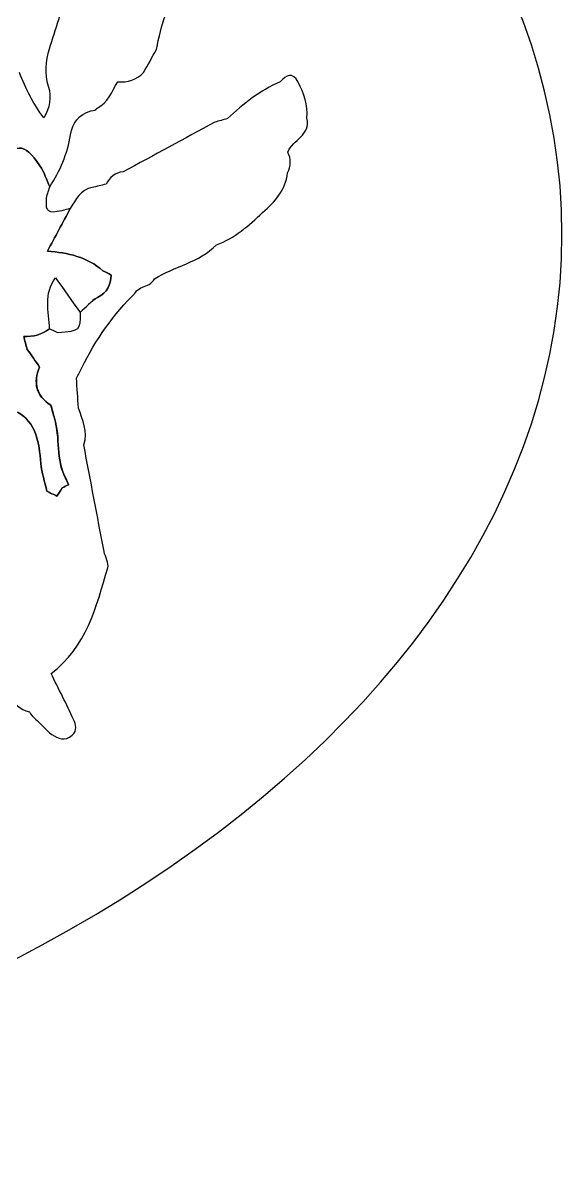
# Model space of a CAD drawing. Extents: x 13.9 to 53.9, y 84.3 to 109.3.
# Drawn here: x 46.7 to 53.87, y 84.26 to 99.57 of the extents above; entities that cross this region are included whole.
import ezdxf

# ---------------------------------------------------------------- set-up
doc = ezdxf.new("R2010")
doc.units = 0
doc.layers.add('Layer_1', color=7, linetype='CONTINUOUS')

msp = doc.modelspace()

# ---------------------------------------------------------------- linework, layer by layer
at = {"layer": 'Layer_1', "color": 5}
for points in [[(47.960308, 98.792672), (47.961155, 98.790132)], [(47.461241, 95.722501), (47.461241, 95.721372)]]:
    msp.add_lwpolyline(points, dxfattribs=at)
at = {"layer": 'Layer_1', "color": 1}
for points in [[(53.866491, 96.762151), (53.866491, 103.665659), (44.916254, 109.261508), (33.875015, 109.261508)], [(33.875015, 84.26169), (44.916254, 84.26169), (53.866491, 89.858642), (53.866491, 96.762151)]]:
    msp.add_open_spline(points, degree=3, dxfattribs=at)
at = {"layer": 'Layer_1', "color": 5}
for points in [[(47.297227, 100.0015), (47.213972, 99.74362), (47.131069, 99.485739), (47.048519, 99.227506)], [(48.476563, 99.220874), (48.536535, 99.545429), (48.62861, 99.848465), (48.82546, 100.128571)], [(47.048519, 99.227506), (46.99666, 99.06417), (46.983255, 98.897306), (47.03723, 98.733264)], [(48.304055, 98.915368), (48.361558, 99.016615), (48.419413, 99.118921), (48.476563, 99.220874)], [(47.961155, 98.790132), (48.093447, 98.78096), (48.210216, 98.81731), (48.304055, 98.915368)], [(50.359522, 98.787166), (50.286144, 98.927571), (50.20183, 98.880652), (50.120691, 98.791032)], [(46.978316, 98.313459), (46.834735, 98.494786), (46.740897, 98.699398), (46.653408, 98.913534)], [(47.688317, 98.439541), (47.829075, 98.510803), (47.885167, 98.660733), (47.960308, 98.792672)], [(50.120691, 98.791032), (49.852933, 98.676027), (49.631036, 98.497521), (49.420074, 98.302082)], [(50.476644, 98.308446), (50.494283, 98.482013), (50.437486, 98.637941), (50.359522, 98.787166)], [(47.03723, 98.733264), (47.086972, 98.580511), (47.053119, 98.445398), (46.978316, 98.313459)], [(47.332914, 98.08754), (47.355859, 98.240645), (47.446156, 98.356356), (47.602789, 98.403981)], [(47.602789, 98.403981), (47.603354, 98.403981), (47.603354, 98.404264), (47.6042, 98.404264)], [(47.603636, 98.403135), (47.605611, 98.403981), (47.606797, 98.405393), (47.608942, 98.405675)], [(47.6042, 98.404264), (47.603636, 98.403981), (47.603636, 98.403417), (47.603636, 98.403135)], [(47.608942, 98.405675), (47.646336, 98.407086), (47.670325, 98.420125), (47.688317, 98.439541)], [(49.420074, 98.302082), (49.364336, 98.28656), (49.307891, 98.270332), (49.251447, 98.255516)], [(50.224111, 97.857088), (50.284436, 98.020777), (50.530323, 98.080044), (50.4767, 98.308291)], [(49.250882, 98.254387), (48.845541, 98.033548), (48.438082, 97.812356), (48.032741, 97.59187)], [(49.251447, 98.255516), (49.251447, 98.255233), (49.251164, 98.254951), (49.250882, 98.254387)], [(46.326439, 97.641981), (46.612895, 97.987704), (46.707086, 97.995818), (46.92722, 97.675143)], [(47.056689, 97.392568), (47.193214, 97.605645), (47.294109, 97.831776), (47.332914, 98.08754)], [(50.217056, 97.580158), (50.270325, 97.671527), (50.26327, 97.763602), (50.224111, 97.857088)], [(46.92722, 97.675143), (46.985075, 97.591534), (47.014003, 97.487112), (47.056689, 97.392568)], [(48.032741, 97.59187), (47.921968, 97.58727), (47.85741, 97.517434), (47.805552, 97.429239)], [(49.88615, 97.050991), (50.049839, 97.194219), (50.194831, 97.348736), (50.217056, 97.580158)], [(47.621754, 97.384789), (47.462299, 97.358345), (47.403738, 97.224628), (47.330007, 97.107153)], [(47.805552, 97.429239), (47.743463, 97.41479), (47.683138, 97.399959), (47.621754, 97.384789)], [(47.330007, 97.107153), (47.230171, 96.917712), (47.127866, 96.728623), (47.026971, 96.538828)], [(49.271964, 96.622719), (49.516439, 96.709502), (49.701648, 96.879894), (49.88615, 97.050991)], [(48.450698, 96.169399), (48.715986, 96.336616), (49.045128, 96.387063), (49.271964, 96.622719)], [(47.026971, 96.538828), (47.297199, 96.517662), (47.553668, 96.460864), (47.764982, 96.277773)], [(47.872932, 96.220623), (47.868699, 96.088684), (47.822132, 95.988495), (47.693721, 95.921467)], [(47.764982, 96.277773), (47.802024, 96.259767), (47.837654, 96.240026), (47.872932, 96.220623)], [(48.379084, 96.093905), (48.4066, 96.116144), (48.430236, 96.140824), (48.450698, 96.169399)], [(48.148014, 95.936566), (48.17412, 95.957027), (48.195639, 95.981016), (48.210809, 96.009238)], [(48.210809, 96.009238), (48.260198, 96.050866), (48.319464, 96.075561), (48.379084, 96.093905)], [(47.44775, 94.916333), (47.630136, 95.293452), (47.853445, 95.639527), (48.148014, 95.936566)], [(47.693721, 95.921467), (47.605174, 95.874901), (47.537441, 95.790234), (47.461241, 95.722501)], [(47.461241, 95.721372), (47.462369, 95.480424), (47.461241, 95.479366), (47.165613, 95.452202)], [(47.054135, 95.504413), (46.952182, 95.428213), (46.838235, 95.396111), (46.710882, 95.40493)], [(46.710882, 95.40493), (46.726066, 95.347427), (46.741574, 95.290277), (46.758154, 95.231363)], [(47.165613, 95.452202), (47.128924, 95.469474), (47.091529, 95.48748), (47.054135, 95.504413)], [(46.758154, 95.231363), (46.813188, 95.154105), (46.868221, 95.075436), (46.922549, 94.997119)], [(46.922549, 94.997119), (46.836824, 94.787569), (46.873866, 94.614355), (47.072479, 94.488061)], [(47.41212, 94.849305), (47.423747, 94.871544), (47.436814, 94.893755), (47.44775, 94.916333)], [(47.438931, 94.451724), (47.429759, 94.584016), (47.420953, 94.716661), (47.41212, 94.849305)], [(47.072479, 94.488061), (47.088369, 94.430205), (47.104582, 94.372349), (47.120104, 94.314494)], [(46.939835, 93.714772), (46.915479, 94.000522), (46.872102, 94.261577), (46.629391, 94.395986)], [(47.509486, 93.963127), (47.570517, 94.138105), (47.492186, 94.292622), (47.438931, 94.451724)], [(47.120104, 94.314494), (47.201243, 94.055202), (47.132099, 93.767336), (47.268977, 93.51898)], [(47.779009, 92.542491), (47.68905, 93.015919), (47.599092, 93.490052), (47.509486, 93.963127)], [(47.018857, 93.345413), (46.991002, 93.468886), (46.949713, 93.590594), (46.939835, 93.714772)], [(47.307429, 93.431844), (47.278854, 93.417733), (47.250279, 93.402916), (47.222763, 93.388099)], [(47.268977, 93.51898), (47.281338, 93.490758), (47.295082, 93.461124), (47.307429, 93.431844)], [(47.153266, 93.279091), (47.108463, 93.300596), (47.06366, 93.323188), (47.018857, 93.345413)], [(47.222763, 93.388099), (47.199846, 93.352116), (47.175491, 93.315074), (47.153266, 93.279091)], [(47.777598, 92.541644), (47.77788, 92.541927), (47.778726, 92.541927), (47.779009, 92.542491)], [(47.779009, 92.54108), (47.778726, 92.541362), (47.77788, 92.541644), (47.777598, 92.541644)], [(47.828398, 92.325886), (47.846036, 92.387622), (47.796648, 92.469466), (47.779009, 92.54108)], [(47.074159, 90.920772), (47.548292, 91.268611), (47.674586, 91.805538), (47.828398, 92.325886)], [(46.392959, 90.916891), (46.467748, 90.703813), (46.531953, 90.482622), (46.786306, 90.408538)], [(47.374725, 90.306233), (47.280886, 90.513313), (47.175406, 90.715808), (47.074159, 90.920772)], [(46.786306, 90.408538), (46.806767, 90.370791), (46.834284, 90.340452), (46.868151, 90.314347)], [(46.868151, 90.314347), (46.939059, 90.246966), (47.003264, 90.167238), (47.084403, 90.110088)], [(47.356042, 90.098094), (47.428362, 90.164063), (47.403667, 90.242027), (47.374725, 90.306233)], [(47.084403, 90.110088), (47.165189, 90.052586), (47.260439, 90.011663), (47.356042, 90.098094)]]:
    msp.add_open_spline(points, degree=3, dxfattribs=at)
at = {"layer": 'Layer_1', "color": 3}
for points in [[(46.926937, 97.67514), (46.706804, 97.995815), (46.612965, 97.987701), (46.326157, 97.641979)], [(47.056407, 97.392565), (47.013721, 97.487109), (46.984793, 97.591531), (46.926937, 97.67514)], [(47.013368, 97.224642), (47.017234, 97.281087), (47.04159, 97.336473), (47.056407, 97.392565)], [(47.218332, 97.07577), (47.035593, 97.036965), (47.004901, 97.057087), (47.013368, 97.224642)], [(47.026421, 96.538842), (47.127668, 96.728637), (47.229974, 96.917726), (47.32981, 97.107167)], [(47.32981, 97.107167), (47.292768, 97.096951), (47.255374, 97.084928), (47.218332, 97.07577)], [(47.764785, 96.277434), (47.553471, 96.460879), (47.297001, 96.517676), (47.026421, 96.538842)], [(47.053937, 95.504498), (47.04866, 95.733804), (46.971035, 95.972987), (47.135076, 96.183595)], [(47.135076, 96.183595), (47.243379, 96.029079), (47.352387, 95.87562), (47.461043, 95.722515)], [(47.693524, 95.921481), (47.821582, 95.988509), (47.868501, 96.088345), (47.872735, 96.220284)], [(47.872735, 96.220284), (47.837104, 96.24004), (47.801826, 96.259795), (47.764785, 96.277434)], [(47.461043, 95.722515), (47.537243, 95.790248), (47.604976, 95.874915), (47.693524, 95.921481)], [(46.710685, 95.405015), (46.837685, 95.395842), (46.951985, 95.428298), (47.053937, 95.504498)], [(46.757957, 95.231448), (46.741362, 95.290362), (46.725854, 95.347512), (46.710685, 95.405015)], [(46.922351, 94.997204), (46.868024, 95.07552), (46.81299, 95.15419), (46.757957, 95.231448)], [(47.071929, 94.488145), (46.873668, 94.61444), (46.836274, 94.787654), (46.922351, 94.997204)], [(47.119907, 94.314579), (47.104385, 94.372434), (47.087804, 94.43029), (47.071929, 94.488145)], [(46.62884, 94.395717), (46.871904, 94.261662), (46.915296, 94.000254), (46.939285, 93.714856)], [(47.268779, 93.519065), (47.131549, 93.76742), (47.201046, 94.055287), (47.119907, 94.314579)], [(46.939285, 93.714856), (46.949501, 93.590679), (46.99079, 93.46897), (47.01866, 93.345498)], [(47.222565, 93.388184), (47.250082, 93.403001), (47.278304, 93.417817), (47.306879, 93.431929)], [(47.306879, 93.431929), (47.294885, 93.461209), (47.281112, 93.490842), (47.268779, 93.519065)], [(47.01866, 93.345498), (47.063462, 93.32292), (47.108265, 93.300695), (47.153068, 93.278823)], [(47.153068, 93.278823), (47.17494, 93.315159), (47.199635, 93.351848), (47.222565, 93.388184)]]:
    msp.add_open_spline(points, degree=3, dxfattribs=at)

doc.saveas('drawing.dxf')
